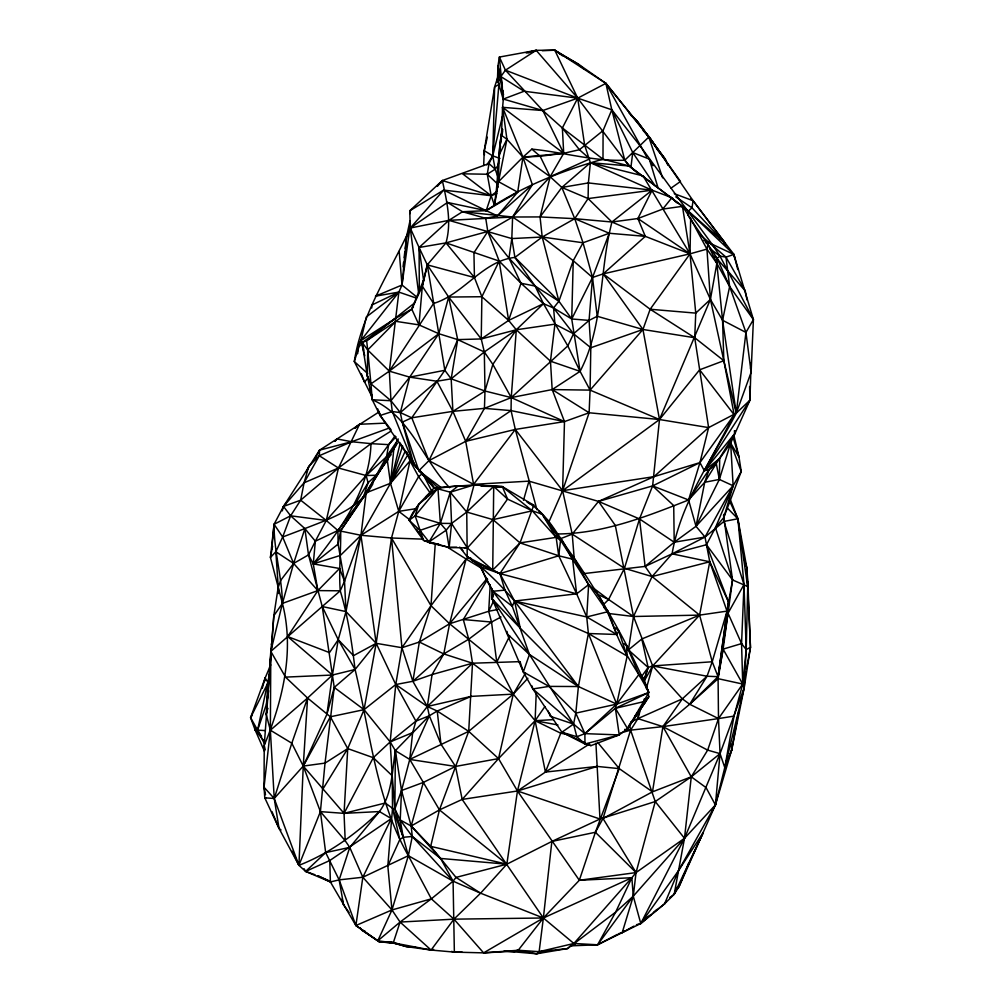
<?xml version="1.0" encoding="UTF-8"?>
<svg xmlns="http://www.w3.org/2000/svg" width="1004" height="1004" viewBox="0 0 1004 1004"><rect width="100%" height="100%" fill="white"/><g stroke="black" fill="none" stroke-linecap="round" stroke-linejoin="round"><path stroke-width="1.5" d="M751.13 362.984L749.938 400.194L730.648 443.14L719.353 479.435L696.01 526.297L674.211 542.235L645.12 566.407L583.173 573.686M497.369 82.353L497.946 66.038L499.39 57.065L536.174 50.325L554.785 50.2L578.455 64.218L605.889 83.357L611.812 109.787L603.078 130.595L602.99 159.172C562.002 170.73 521.515 186.618 486.2 210.652L462.518 211.731L448.876 220.34L419.07 247.486L419.333 291.285M379.336 411.765L319.573 450.143L283.492 506.443L290.633 515.805L304.865 528.581L308.517 554.886L322.234 606.529L334.244 687.439L364.038 709.665L390.167 741.918L395.375 750.653L401.525 790.524L411.163 826.016L412.293 836.495L408.352 855.697L362.833 877.245L339.151 879.88L330.391 881.939L305.618 871.422L298.916 865.335L279.037 828.425L264.78 797.829L264.039 787.236L264.24 745.42L273.828 615.753L278.171 587.415L280.781 580.249L293.62 563.445L304.865 528.581C330.002 518.629 359.633 509.354 372.936 483.69M286.378 503.029L283.492 506.443L274.067 524.289L282.664 537.002L293.62 563.445L282.425 603.391L270.816 651.383L270.365 730.197L274.23 798.481L279.037 828.425L281.045 829.982M436.64 488.647L434.142 487.806L450.269 492.211L474.051 484.907L502.376 486.651L533.751 505.188L520.034 542.9L492.726 570.071L467.375 547.971L449.164 547.469L429.75 542.825L423.537 540.365L409.168 520.285C414.1 507.258 425.106 497.997 434.142 487.806L474.051 484.907L493.717 486.4L492.726 570.071L499.917 573.61L576.647 593.828L586.725 616.958L588.382 633.511L616.694 704.118L615.389 708.309L619.23 734.915L590.954 745.633L584.981 744.014L561.901 732.217L532.848 688.945L523.335 671.94L492.186 598.974L491.684 588.545M502.452 116.376L492.738 155.884L488.998 163.589L487.266 174.244L491.182 195.705L494.206 204.703C501.222 180.03 496.767 154.239 502.389 129.315M434.155 488.12L413.698 463.923L380.114 415.48L372.233 399.755L367.351 375.898L367.702 349.982L366.636 340.707L414.577 302.982M536.952 509.743L515.316 429.436L511.049 410.611L511.237 397.584L516.307 329.776L543.453 303.672L553.581 307.99L571.728 318.983L589.072 320.401L597.204 316.273L642.949 329.475L694.718 337.746L723.834 360.7L736.271 413.171C712.388 458.74 680.85 502.075 672.078 553.844L652.085 576.56L633.499 616.506L628.416 649.927L648.12 667.472L652.675 665.928L712.238 661.761L727.021 611.122L732.543 579.935L723.57 515.454M497.67 176.34L495.185 169.174L488.998 163.589L442.35 180.532C446.78 201.051 451.863 221.809 445.977 242.88L474.44 277.556L481.882 296.732L481.242 338.95L484.317 351.952L484.995 391.02L484.443 408.364L465.693 441.346L428.921 460.648L418.856 470.725L439.363 488.898M474.051 484.907L466.747 512.053L467.224 556.869C485.271 568.891 500.268 584.855 514.575 601.019L578.404 686.535L616.694 704.118L648.822 692.522C628.742 644.668 602.274 599.262 573.058 556.354C558.751 537.73 548.084 513.458 526.862 501.887M449.641 487.731C422.596 459.468 410.259 415.995 372.233 399.755L370.953 383.854L389.326 371.154L433.577 303.446C463.848 294.36 482.547 260.902 514.914 257.4L542.21 237.032L574.74 218.671L588.093 198.566L588.369 182.929L590.402 162.698L584.667 145.291L577.702 98.154L554.785 50.2L542.336 50.715M525.983 52.785L536.174 50.325L577.702 98.154L629.094 165.974L682.456 206.335L690.652 218.684L690.012 253.836L695.759 313.122L694.718 337.746L708.611 427.604L699.951 462.593L688.581 499.967L696.01 526.297L705.009 537.052L709.765 561.776L727.021 611.122L718.073 676.696L718.487 718.588L720.044 753.64L715.425 804.957L679.118 886.457L674.186 894.288L664.61 903.801L640.778 923.517L597.593 944.789L570.548 945.856L567.549 948.567L536.538 953.8L505.1 951.064M688.656 216.412L707.92 244.386L706.941 249.117L690.012 253.836L645.308 236.354L609.265 233.267L583.035 242.767L573.234 260.701L571.728 318.983L580.086 371.354L590.076 390.117L589.11 412.769L562.604 490.68L548.56 522.707M574.263 559.09L572.23 534.128L562.604 490.68L564.486 421.592L552.175 389.577L550.468 361.189L554.923 324.154L553.581 307.99L535.107 286.052L508.953 258.116L487.793 231.472L485.748 218.345L462.518 211.731L447.47 202.457L410.259 228.021C390.205 272.009 361.804 312.708 354.299 361.503L372.082 396.856M434.418 488.17L413.698 463.923L402.278 422.144L411.765 417.802L452.904 411.351L484.443 408.364L511.237 397.584L552.175 389.577L580.086 371.354L567.8 345.903L543.453 303.672L521.001 283.253L508.953 258.116L511.814 238.575L512.605 217.015L532.358 184.723L522.946 157.151L502.59 107.34L503.33 99.07L499.39 57.065L505.439 70.192L542.825 110.528L562.365 127.972L602.99 159.172L629.094 165.974L682.456 206.335L690.012 253.836L710.418 299.393L722.566 320.263L736.271 413.171L708.611 427.604L653.981 476.662L598.497 501.398L572.23 534.128L561.085 538.483M357.637 353.684L358.855 343.092L398.864 292.101L402.002 285.023L410.435 223.628M483.677 165.522L484.254 150.675L494.621 86.934L499.917 70.631M749.599 386.465L749.938 400.194L736.271 413.171L751.117 372.296L753.414 319.548L733.874 254.451L693.099 200.75L649.626 137.448L605.889 83.357L577.702 98.154L542.825 110.528L502.59 107.34L501.46 135.364L506.932 139.255L522.946 157.151L550.154 176.717L561.838 187.447L588.093 198.566L611.9 222.009L645.308 236.354L603.216 273.866L592.511 277.48L571.728 318.983L558.902 301.213L514.914 257.4L511.814 238.575L448.876 220.34L410.259 228.021L418.58 292.93M395.463 942.769L390.82 942.191L406.306 946.596L431.092 950.048L453.959 919.162L480.59 893.196L506.844 864.193L517.462 790.989L535.107 720.709L536.236 692.835M636.486 924.697L640.778 923.517L678.466 870.732L715.425 804.957L724.775 767.571L734.024 716.103L742.722 684.05L741.567 643.602L744.002 584.516L737.902 518.767L730.473 499.979M729.557 501.021L737.902 518.767L746.8 567.662L747.842 581.718L746.21 649.575L744.202 687.753L731.652 750.101L715.425 804.957L712.351 810.178M617.422 934.347L597.593 944.789L573.886 943.471L543.365 917.995L480.59 893.196L456.017 877.408L430.678 846.359L439.438 809.902L468.705 731.351L472.507 663.217L468.742 639.222L463.296 619.531L487.618 579.258M527.866 678.252L513.282 694.128L471.127 696.387L437.229 711.045L429.323 715.739L395.375 750.653C392.024 771.085 392.25 794.365 379.437 811.558C355.818 834.048 329.488 853.438 298.916 865.335L303.258 766.077L307.575 698.031L332.424 675.039L355.077 669.492L376.186 643.326L391.51 537.993L398.751 511.35L410.021 460.874L406.758 451.963M520.549 950.801L483.602 952.871L453.959 919.162L431.343 898.844L408.352 855.697L403.231 837.273L400.219 819.954L401.525 790.524L409.745 759.426L412.657 732.606L415.907 721.136L427.327 706.49L472.507 663.217L519.959 661.636M282.287 510.86L283.492 506.443L304.087 482.786L319.285 455.728L319.573 450.143L351.613 441.735L389.213 428.055M726.181 764.772L731.652 750.101L731.966 743.889M265.269 749.9L264.24 745.42C282.601 700.729 294.737 651.345 282.425 603.391C281.998 576.735 273.854 551.02 274.067 524.289L290.633 515.805L300.648 500.168L338.448 468.015L370.978 443.642L390.669 431.306M715.965 800.401L715.425 804.957L684.49 838.302L633.273 896.183L615.628 912.159L567.549 948.567L539.135 951.679L518.215 950.261L483.602 952.871L454.36 952.118L431.092 950.048L400.069 922.061L391.962 909.95L362.833 877.245L349.756 847.389L345.2 840.737L344.046 813.353L347.735 748.595L364.038 709.665L376.186 643.326L360.951 535.283L366.196 492.788L393.869 448.437L398.149 438.861M568.364 734.702L560.759 733.221L535.107 720.709L513.282 694.128L496.754 662.125L491.533 622.053L488.697 611.273L490.228 584.792M264.454 751.268L255.116 729.908L255.292 726.934M480.59 893.196L453.08 881.173L408.352 855.697C375.948 798.695 370.212 732.142 355.077 669.492C351.877 642.999 348.049 616.393 340.231 590.816C338.712 570.749 341.021 550.744 340.682 530.664L366.196 492.788L390.493 483.275L410.021 460.874L422.697 473.411M435.221 544.218L430.992 605.713L419.358 642.033L412.87 681.277L427.327 706.49L429.323 715.739L440.969 744.165L455.527 766.441L462.179 799.422L543.365 917.995L539.135 951.679L536.538 953.8L518.215 950.261L514.349 951.478L503.832 951.24M265.508 794.704L264.039 787.236L270.365 730.197L266.198 714.384L273.828 615.753L282.425 603.391L317.879 590.59L340.231 590.816L344.523 581.216L360.951 535.283L390.493 483.275L407.925 454.724M269.612 668.212L270.816 651.383L340.231 590.816M398.977 943.848L379.085 941.689L377.805 940.798L391.962 909.95L387.82 865.988L392.526 808.295L392.213 775.753L390.167 741.918L395.764 684.54L401.951 647.706L391.51 537.993L360.951 535.283L337.909 530.514L315.344 541.194L308.517 554.886L293.62 563.445L275.836 551.736L270.44 557.433L282.425 603.391M433.653 949.42L431.092 950.048L393.267 942.844L379.085 941.689L355.893 925.525L339.151 879.88L325.672 852.597L320.414 811.634L325.02 763.103L334.244 687.439L355.077 669.492L338.235 639.711L322.234 606.529L345.978 611.587L376.186 643.326L395.764 684.54L415.907 721.136L390.167 741.918L373.275 757.681L344.046 813.353L320.414 811.634L303.258 766.077L291.8 743.211L270.365 730.197L307.575 698.031L330.366 716.781L347.735 748.595L373.275 757.681L392.213 775.753L394.873 808.948L403.231 837.273L399.843 839.495L387.82 865.988M708.611 427.604L659.49 419.521L590.076 390.117L590.804 347.748L589.072 320.401L592.511 277.48L609.265 233.267L611.9 222.009L652.111 190.183L671.877 197.725L676.721 202.77M502.402 87.323L500.845 76.568L497.946 66.038L498.913 84.474L492.738 155.884L495.185 169.174L487.266 174.244L462.631 173.817L491.182 195.705L496.742 193.596M371.731 308.015L371.995 304.965L398.864 292.101L416.447 298.113M736.271 413.171L745.934 332.424L753.414 319.548L719.981 256.108L712.2 244.411L640.263 146.069L611.812 109.787L577.702 98.154L562.365 127.972L563.708 153.311L550.154 176.717L512.605 217.015L487.793 231.472L445.977 242.88L427.277 264.855L422.333 286.215L418.969 324.882L438.798 333.704L457.698 339.616L484.317 351.952L492.851 364.389L511.237 397.584L564.486 421.592L589.11 412.769L659.49 419.521L699.625 369.811L723.834 360.7L722.566 320.263L716.843 263.399L717.145 258.292L707.92 244.386L705.536 242.504M502.464 129.39C497.043 154.265 498.963 179.816 494.206 204.703L495.386 202.005M266.098 797.691L264.78 797.829L274.23 798.481L303.258 766.077L326.877 714.396L332.424 675.039L287.659 636.561L317.879 590.59L313.273 563.897L315.344 541.194L326.287 520.474L366.134 475.532L395.074 435.937M271.783 549.138L274.067 524.289L270.44 557.433L272.599 546.189M641.092 675.14L643.815 678.654L647.354 688.957L648.822 696.801L627.55 728.615L619.23 734.915L584.88 733.635L573.56 724.072L529.434 654.47L492.186 598.974L492.926 591.268L478.406 563.257M497.921 178.398L497.331 184.523L498.059 187.196M502.125 135.502L502.577 130.909M619.23 734.915L584.981 744.014L576.848 736.735L573.56 724.072L575.807 713.129L578.404 686.535L588.382 633.511L514.575 601.019L499.917 573.61L472.332 560.496L470.236 558.274M747.842 581.718L750.465 647.291L744.202 687.753L720.044 753.64L724.775 767.571L744.202 687.753L742.722 684.05L746.21 649.575L744.002 584.516L723.922 521.427L723.671 514.399M687.79 215.509L688.267 211.129L691.994 207.803L693.099 200.75L690.815 198.654M732.907 438.648L734.012 435.824L738.994 457.008L741.241 471.516L733.133 485.76L715.45 527.652L732.543 579.935L723.106 649.124L742.722 684.05L718.487 718.588L707.657 750.126L691.279 776.82L684.49 838.302L674.186 894.288L669.655 897.664M264.818 681.013L265.156 677.976L270.729 664.824M403.068 266.8L403.595 262.245M404.135 257.689L404.838 251.615M405.189 248.578L406.607 236.429L410.034 220.654M618.753 933.657L622.216 932.616L633.273 896.183L636.047 872.589L655.248 801.543L630.6 730.146L629.521 724.185M498.436 162.874L497.495 170.492L498.536 181.686L497.331 184.523L498.084 181.498M498.812 159.824L499.565 153.725M499.942 150.688L500.507 146.107M500.883 143.057L501.448 138.489M501.812 135.44L502.565 129.34M630.914 167.354L632.746 152.533L611.812 109.787L624.777 160.213L630.914 167.354L638.017 173.529M746.236 572.28L746.8 567.662L743.713 557.195M416.698 467.086L413.698 463.923L392.275 411.54L390.97 400.734L389.326 371.154L398.864 292.101L375.521 296.155L377.692 294.046M639.159 709.527L637.916 718.626L630.6 730.146L603.002 818.486L595.397 832.266L579.333 880.27L543.365 917.995L518.215 950.261M496.993 191.312L491.182 195.705L442.35 180.532L409.77 210.79L410.259 228.021L419.07 247.486L427.277 264.855L448.662 297.046L481.882 296.732L508.626 320.427L516.307 329.776L550.468 361.189L580.086 371.354C602.287 328.948 599.727 279.2 609.265 233.267L574.74 218.671L540.052 216.927L512.605 217.015L448.876 220.34M628.755 112.611L637.339 121.333L648.81 137.033L624.777 160.213C593.176 161.468 563.068 152.156 531.856 149.132L522.946 157.151L517.675 192.178L497.495 215.873L485.748 218.345M396.065 436.778L388.686 444.647L370.978 443.642C369.698 490.404 340.745 528.568 313.273 563.897L308.517 554.886M268.67 690.815L266.499 704.03L257.601 730.146L264.554 743.926M269.561 673.797L257.601 730.146L261.567 736.371M620.434 733.033L630.6 730.146L662.916 726.62L689.685 704.256L718.098 678.679L723.106 649.124L741.567 643.602L746.21 649.575L750.465 647.291L746.8 567.662M388.686 444.647L386.578 456.657L376.262 475.243L363.222 497.771L340.682 530.664L338.11 544.093L344.523 581.216L345.978 611.587L338.235 639.711L332.424 675.039L285.525 677.123L270.816 651.383M569.506 553.656L573.058 556.354L572.569 559.19L576.647 593.828L514.575 601.019L512.304 606.341L529.434 654.47L578.404 686.535L548.975 686.397L532.848 688.945L532.045 685.983M603.404 604.684L608.587 599.488L624.45 568.302L639.51 518.93L652.613 485.911L659.49 419.521L710.418 299.393L716.843 263.399L707.92 244.386M735.192 430.691L734.639 433.741L704.72 482.296L688.581 499.967C646.589 516.571 602.927 533.764 557.195 533.977M723.106 649.124L718.073 676.696L689.685 704.256L682.343 698.847L652.675 665.928L633.499 616.506L615.301 525.406L598.497 501.398L528.97 481.142L473.587 484.355L428.921 460.648L411.765 417.802L400.295 412.581L392.275 411.54L380.114 415.48L377.68 408.829M724.775 767.571L731.652 750.101L736.986 720.947M737.551 717.873L738.668 711.736M745.407 674.914L745.972 671.839M746.537 668.764L750.465 647.291M646.35 688.506L652.675 665.928L699.6 615.113L709.765 561.776L672.078 553.844L645.12 566.407L652.085 576.56L699.6 615.113L712.238 661.761L718.073 676.696L707.042 676.232L652.675 665.928L644.104 681.214M468.441 557.107L466.082 559.015L449.591 623.748L443.768 653.918L432.071 674.55L427.327 706.49L437.229 711.045L468.705 731.351L498.524 758.597L517.462 790.989L579.333 880.27L631.855 877.722L636.047 872.589L684.49 838.302L720.044 753.64L707.657 750.126L662.916 726.62L637.916 718.626L630.499 722.114M345.978 611.587L360.951 535.283L398.751 511.35L415.731 508.727M283.492 506.443L300.648 500.168L304.087 482.786L308.768 466.408L319.285 455.728L351.613 441.735L370.978 443.642M447.47 202.457L486.2 210.652L517.675 192.178L498.536 181.686L506.932 139.255L502.59 107.34L563.708 153.311L579.408 149.721L603.078 130.595M723.784 517.512L733.133 485.76L719.353 479.435L716.379 464.036L709.088 469.621L704.72 482.296L696.01 526.297L733.133 485.76L730.648 443.14L719.705 458.477L709.088 469.621L688.581 499.967L652.613 485.911L598.497 501.398L639.51 518.93L674.211 542.235L705.009 537.052L723.922 521.427L737.902 518.767L747.641 586.512L732.543 579.935L706.465 544.72L715.45 527.652L723.784 517.512L741.241 471.516L730.648 443.14L738.994 457.008L732.857 436.514M422.596 284.508L423.562 280.129L419.07 247.486L445.977 242.88L499.189 261.078L521.001 283.253L535.107 286.052L558.902 301.213L553.581 307.99L573.522 333.78L590.804 347.748L642.949 329.475L650.153 309.245L690.012 253.836L643.037 175.901L590.402 162.698L561.838 187.447L540.052 216.927L542.21 237.032L558.902 301.213L573.234 260.701L542.21 237.032L512.605 217.015L462.518 211.731M367.677 373.563L354.299 361.503L360.875 340.657L366.309 317L398.864 292.101M484.43 155.018L484.254 150.675L487.342 137.171M385.373 423.136L359.57 424.265L338.448 468.015L326.287 520.474L337.909 530.514L338.11 544.093L313.273 563.897L339.553 568.477L344.523 581.216M368.769 380.303L367.351 375.898L362.118 342.615L366.636 340.707L395.927 321.355L411.765 309.106L422.333 286.215L427.277 264.855L474.44 277.556L473.938 252.77L487.793 231.472L499.189 261.078L508.626 320.427L481.242 338.95L457.698 339.616L444.835 370.288L411.765 417.802M400.081 443.63L390.493 483.275L398.751 511.35L409.795 519.821M540.052 216.927L550.154 176.717L540.152 156.26L531.856 149.132M266.198 714.384L267.792 708.46M372.233 399.755L390.97 400.734L409.695 377.14L438.798 333.704L448.662 297.046L481.242 338.95L516.307 329.776L554.923 324.154L573.522 333.78L589.072 320.401M326.877 714.396L334.244 687.439M360.009 927.671L361.829 930.206L377.805 940.798L400.069 922.061L431.343 898.844L453.08 881.173L440.618 858.445L411.163 826.016L423.324 782.43L409.745 759.426L395.375 750.653L394.873 808.948L400.219 819.954L412.293 836.495L453.08 881.173L454.36 952.118L461.853 951.767M262.245 688.355L265.156 677.976L268.068 682.632L266.499 704.03L267.528 708.523M641.292 706.578L637.916 718.626L682.343 698.847L707.042 676.232L712.238 661.761M523.486 500.268L528.97 481.142M644.179 680.762L648.12 667.472L641.794 638.983L699.6 615.113L727.021 611.122M400.219 819.954L411.163 826.016L439.438 809.902L462.179 799.422L498.524 758.597L513.282 694.128L472.507 663.217L432.071 674.55L412.87 681.277L395.764 684.54L364.038 709.665L330.366 716.781L303.258 766.077L344.046 813.353L379.437 811.558L391.309 818.611L329.764 860.541L330.391 881.939L355.893 925.525L391.962 909.95L408.352 855.697M318.707 452.98L319.573 450.143L315.181 458.364M647.354 688.957L648.822 692.522L615.389 708.309L627.55 728.615L643.476 701.721L644.342 698.884M456.707 547.218L449.164 547.469L423.537 540.365L415.154 515.818L418.768 504.234L437.945 488.208L458.426 485.76L466.007 485.911M345.2 840.737L320.414 811.634L298.916 865.335L274.23 798.481L291.8 743.211L307.575 698.031L285.525 677.123M438.748 544.105L429.75 542.825L429.009 541.884L440.367 523.36L450.269 492.211L458.426 485.76L455.628 486.513M494.759 602.776L492.186 598.974L493.491 594.895M402.654 446.002L390.493 483.275L387.193 459.418L391.158 454.624M379.437 811.558L349.756 847.389L339.151 879.88L343.569 904.842L349.053 912.448M521.001 283.253L508.626 320.427L543.453 303.672L535.107 286.052L514.914 257.4M532.358 184.723L497.495 215.873L486.2 210.652L491.182 195.705L443.68 190.095L409.77 210.79L410.121 213.588M644.154 679.319L648.12 667.472L641.744 676.257M453.08 881.173L456.017 877.408L506.844 864.193L551.861 841.44L595.397 832.266L619.242 768.625L597.694 742.408M584.981 744.014L584.88 733.635L575.807 713.129L548.975 686.397L523.335 671.94L529.434 654.47L507.698 634.34L507.02 631.428M425.658 498.662L426.637 495.951L437.945 488.208L440.367 523.36L446.24 530.162L449.164 547.469L451.574 523.448L450.269 492.211L466.747 512.053L492.989 519.633L520.034 542.9L558.739 555.777L572.569 559.19L561.851 539.801L560.571 540.19L556.128 537.366L532.296 510.81L502.376 486.651L493.717 486.4L466.747 512.053L451.574 523.448L446.24 530.162L429.009 541.884L419.936 530.413L409.168 520.285L418.768 504.234M271.306 644.355L272.373 641.443M263.525 740.375L255.116 729.908L250.586 717.647L265.156 677.976M278.71 593.552L275.836 551.736L282.664 537.002L290.633 515.805L326.287 520.474L300.648 500.168M688.694 863.063L686.472 868.786L703.289 832.454L678.466 870.732L664.61 903.801L652.537 913.514M462.179 799.422L517.462 790.989L545.423 772.076L560.759 733.221L563.608 732.569M423.562 280.129L411.765 309.106L395.375 318.469L360.875 340.657L364.803 355.843M675.215 890.749L679.118 886.457L685.908 870.142M420.965 535.119L418.768 533.199L419.936 530.413L440.367 523.36L451.574 523.448L467.375 547.971L492.989 519.633L507.535 499.088L502.376 486.651L494.796 486.488M306.383 471.93L308.768 466.408M544.896 706.565L535.107 720.709L498.524 758.597L455.527 766.441L409.745 759.426L429.323 715.739L415.907 721.136M405.089 451.436L390.493 483.275L393.869 448.437L395.802 446.027M573.522 333.78L567.8 345.903L511.237 397.584L484.995 391.02L451.172 378.847L436.916 381.244L409.695 377.14L389.326 371.154L367.702 349.982L360.875 340.657M674.186 894.288L703.289 832.454M287.659 636.561L329.475 652.613L338.235 639.711L353.521 655.637L376.186 643.326L401.951 647.706L419.358 642.033L449.591 623.748L488.697 611.273L493.905 600.379M481.882 296.732L499.189 261.078M428.921 460.648L452.904 411.351L451.172 378.847L457.698 339.616L448.662 297.046M391.309 818.611L362.833 877.245L355.893 925.525L377.805 940.798L393.267 942.844L406.306 946.596L415.581 947.048M509.706 635.871L496.754 662.125L449.591 623.748L430.992 605.713L391.51 537.993L423.387 539.161M498.837 155.482L506.932 139.255M265.119 730.573L257.601 730.146L250.586 717.647L268.068 682.632L269.988 680.398M645.308 236.354L637.891 218.533L652.111 190.183L590.402 162.698L629.094 165.974M390.82 942.191L393.267 942.844L400.069 922.061L453.959 919.162L543.365 917.995L631.855 877.722L633.273 896.183L640.778 923.517L684.49 838.302L655.248 801.543L599.978 819.013L551.861 841.44L543.365 917.995L483.602 952.871M629.508 724.938L627.55 728.615L648.822 696.801L643.476 701.721L615.389 708.309L584.88 733.635L576.848 736.735L561.901 732.217L573.56 724.072L532.848 688.945M733.133 485.76L705.009 537.052L672.078 553.844L706.465 544.72L728.515 601.973L728.038 613.206L718.073 676.696L728.515 601.973L709.765 561.776L652.085 576.56L624.45 568.302L572.23 534.128M744.002 584.516L728.038 613.206L741.567 643.602M398.751 511.35L418.605 476.636L421.68 474.214M643.476 701.721L648.822 692.522C638.933 672.667 624.927 655.223 616.732 634.478C609.88 618.69 604.533 601.434 593.251 588.118M525.481 673.169L513.282 694.128L468.705 731.351L409.745 759.426M366.196 492.788L337.909 530.514M440.743 183.217L442.35 180.532L437.405 186.355M354.337 505.288L368.091 482.748L376.262 475.243L388.234 459.556M322.949 788.968L347.735 748.595L325.02 763.103L303.258 766.077M615.615 627.764L618.753 631.215L616.732 634.478L588.382 633.511L627.161 656.127L616.694 704.118L584.88 733.635M707.042 676.232L689.685 704.256L718.487 718.588L734.024 716.103M387.193 459.418L363.222 497.771L368.091 482.748L366.134 475.532L338.448 468.015L319.285 455.728M664.61 903.801L666.003 901.579M749.938 400.194L704.331 470.738L699.951 462.593L734.175 414.803L723.834 360.7L710.418 299.393L706.941 249.117L690.652 218.684M486.865 164.857L492.738 155.884L494.621 86.934L498.913 84.474L497.156 79.58L501.31 80.37M397.735 440.053L386.578 456.657L366.134 475.532L376.262 475.243M250.586 717.647L252.255 715.199M408.339 233.932L406.607 236.429L402.002 285.023L417.062 297.234M682.343 698.847L662.916 726.62L652.487 791.83L603.002 818.486L636.047 872.589L579.333 880.27M505.439 70.192L500.845 76.568L524.126 91.239L577.702 98.154L505.439 70.192L536.174 50.325M634.829 716.367L637.527 712.677M639.335 710.23L645.647 701.633M633.273 896.183L597.593 944.789L615.628 912.159L631.855 877.722L573.886 943.471L570.548 945.856L575.066 944.701M483.037 569.193L466.082 559.015L430.992 605.713L401.951 647.706L412.87 681.277L443.768 653.918L468.742 639.222L491.533 622.053L501.009 617.021M624.099 643.765L626.584 645.559L638.92 674.475L616.694 704.118L575.807 713.129M413.46 306.885L411.765 309.106L418.969 324.882L395.927 321.355L367.702 349.982L370.953 383.854L390.97 400.734L400.295 412.581L402.278 422.144L418.856 470.725L441.132 487.555M495.185 169.174L498.059 165.522M335.261 441.107L337.018 438.911L351.613 441.735M588.093 198.566L652.111 190.183L588.369 182.929L561.838 187.447L574.74 218.671L611.9 222.009L637.891 218.533L662.753 209.07L671.877 197.725M368.117 377.78L364.515 382.21L361.415 373.827M397.371 443.479L386.578 456.657L394.308 449.052M409.168 520.285L415.154 515.818L437.945 488.208M449.591 623.748L486.94 578.643M637.891 218.533L690.012 253.836L603.216 273.866L642.949 329.475L590.076 390.117L552.175 389.577L589.11 412.769M410.259 228.021L443.68 190.095L486.2 210.652M623.76 930.871L622.216 932.616L633.888 926.127M578.404 686.535L520.223 628.127L514.575 601.019L586.725 616.958L607.42 611.812L607.935 611.235L603.617 606.767M339.553 568.477L317.879 590.59L293.62 563.445M498.536 181.686L522.946 157.151L563.708 153.311L542.825 110.528L503.33 99.07L524.126 91.239M334.897 441.007L337.018 438.911M360.951 535.283L340.394 555.413L313.273 563.897M653.591 912.498L656.779 909.473M710.418 299.393L695.759 313.122L650.153 309.245L603.216 273.866M355.039 428.168L359.57 424.265L354.788 427.993M640.778 923.517L651.358 914.519M628.416 649.927L641.794 638.983M655.248 801.543L691.279 776.82L720.044 753.64M737.802 269.587L733.874 254.451L725.98 257.112L719.981 256.108L717.145 258.292L729.644 286.479L745.934 332.424L751.117 372.296L750.503 367.841M389.326 371.154L438.798 333.704L427.277 264.855M452.904 411.351L484.995 391.02L492.851 364.389L516.307 329.776L484.317 351.952L451.172 378.847L444.835 370.288L409.695 377.14L400.295 412.581L436.916 381.244L452.904 411.351L465.693 441.346L515.316 429.436L562.604 490.68L659.49 419.521L642.949 329.475M395.375 318.469L362.118 342.615L363.887 350.107M670.71 188.363L680.486 181.46L648.81 137.033L605.889 83.357L554.785 50.2L562.478 55.772M645.133 918.673L651.307 914.38M511.049 410.611L465.693 441.346L473.587 484.355L515.316 429.436L564.486 421.592L511.049 410.611L484.443 408.364M553.455 719.617L535.107 720.709L545.423 772.076L589.285 744.127M344.046 813.353L385.272 803.012L392.526 808.295L394.873 808.948L401.525 790.524L423.324 782.43L455.527 766.441M676.508 887.674L679.118 886.457M550.154 176.717L589.8 158.883L579.408 149.721L562.365 127.972M329.764 860.541L305.618 871.422L304.112 868.761M304.087 482.786L338.448 468.015M375.521 296.155L402.002 285.023L399.19 251.439M390.167 741.918L412.657 732.606M517.261 950.336L514.349 951.478L504.999 951.102M715.425 804.957L706.063 787.625L691.279 776.82L652.487 791.83L619.242 768.625L597.242 766.428L545.423 772.076M282.664 537.002L304.865 528.581L315.344 541.194M426.637 495.951L429.373 494.922M536.538 953.8L542.235 952.005M597.242 766.428L517.462 790.989L599.978 819.013L595.912 743.123M528.568 52.773L534.542 51.028L526.924 52.798M391.962 909.95L431.343 898.844M517.361 950.65L514.349 951.478L518.955 950.688M539.135 951.679L573.886 943.471M709.088 469.621L704.331 470.738L734.175 414.803L699.625 369.811M471.127 696.387L427.327 706.49L395.764 684.54M492.989 519.633L532.296 510.81L542.185 514.211L560.571 540.19L588.633 584.642L607.42 611.812M517.411 950.801L514.349 951.478L518.942 950.575M349.756 847.389L325.672 852.597L305.618 871.422L314.955 874.748M704.72 482.296L719.353 479.435L719.705 458.477L704.331 470.738L734.639 433.741L734.413 430.691M488.697 611.273L497.871 609.478M562.604 490.68L653.981 476.662L699.951 462.593L652.613 485.911L673.722 505.589L674.211 542.235M594.857 590.904L597.28 592.824L588.633 584.642L576.647 593.828L558.739 555.777L556.128 537.366L520.034 542.9L499.917 573.61L504.974 590.114L512.304 606.341L492.926 591.268L486.689 580.325L480.979 566.858L499.917 573.61L558.739 555.777L560.571 540.19L547.494 519.997L543.779 517.223M718.487 718.588L662.916 726.62L691.279 776.82M662.753 209.07L682.456 206.335M563.708 153.311L540.152 156.26L522.946 157.151M504.974 590.114L492.926 591.268L520.223 628.127L492.186 598.974M533.751 505.188L528.443 503.142M494.595 487.116L502.376 486.651M511.814 238.575L542.21 237.032L583.035 242.767L592.511 277.48L597.204 316.273M608.6 613.482L633.499 616.506L699.6 615.113M481.154 486.212L491.772 486.425M379.085 941.689L389.351 942.129M423.324 782.43L439.438 809.902L506.844 864.193L440.618 858.445L412.293 836.495L403.231 837.273L392.526 808.295L399.843 839.495M463.296 619.531L491.533 622.053M255.116 729.908L257.601 730.146M464.312 547.632L467.375 547.971M624.676 729.393L630.6 730.146M535.107 720.709L557.923 724.963M718.098 678.679L742.722 684.05M506.844 864.193L430.678 846.359L411.163 826.016M361.829 930.206L364.854 930.909M451.524 951.403L454.36 952.118M415.154 515.818L440.367 523.36M472.507 663.217L443.768 653.918L419.358 642.033M547.933 710.882L550.568 716.404L573.56 724.072M499.954 158.406L492.738 155.884L484.254 150.675M674.286 193.684L693.099 200.75L723.533 240.973L725.679 245.942M653.002 165.735L649.312 159.096L632.746 152.533L655.035 185.677M331.232 881.725L317.628 875.689L330.391 881.939M668.714 196.37L672.743 198.227M561.901 732.217L585.42 743.085M588.181 744.353L590.954 745.633M734.89 258.994L733.874 254.451L703.854 240.383M597.342 594.217L608.587 599.488L633.499 616.506M532.296 510.81L507.535 499.088L493.717 486.4M539.826 513.057L542.185 514.211L556.128 537.366M745.934 332.424L722.566 320.263L729.644 286.479L725.98 257.112L700.127 234.81M719.466 238.676L723.533 240.973L724.486 243.859M558.751 53.024L578.455 64.218L584.064 69.213M446.993 546.879L466.082 559.015M650.153 309.245L694.718 337.746M681.967 206.975L688.267 211.129L724.762 242.968L691.994 207.803L675.78 196.859M709.928 248.716L719.981 256.108M593.891 588.457L608.587 599.488M638.92 674.475L643.815 678.654M604.395 608.186L607.935 611.235L616.732 634.478L586.725 616.958L588.633 584.642L573.058 556.354M573.234 260.701L592.511 277.48M427.553 540.892L429.75 542.825M714.861 256.271L745.219 290.846L747.001 299.907M594.97 590.728L597.28 592.824M538.997 511.237L542.185 514.211M630.6 115.008L637.339 121.333L665.489 159.498L667.811 165.183M487.266 174.244L497.218 183.619M684.916 207.941L733.874 254.451M643.037 175.901L645.208 178.047M595.397 832.266L636.047 872.589M727.172 507.861L737.902 518.767L735.957 516.345M460.773 548.234L462.869 550.456M643.275 130.708L649.626 137.448L657.808 150.349L665.489 159.498L648.81 137.033L662.615 177.846M264.039 787.236L274.23 798.481M424.667 475.808L434.468 487.806M409.619 457.385L414.288 463.108M459.719 547.117L467.224 556.869L492.726 570.071L472.332 560.496L470.6 557.935M378.696 411.075L380.114 415.48L391.133 429.888M753.414 319.548L729.644 286.479L716.843 263.399L706.941 249.117M430.063 492.751L418.605 476.636L410.021 460.874M422.333 286.215L433.577 303.446M408.678 456.243L413.698 463.923L399.642 442.337M646.563 156.637L605.889 83.357M725.98 257.112L745.219 290.846M416.61 529.221L418.768 533.199M423.399 474.792L431.846 491.345M358.855 343.092L360.135 345.69M292.302 851.254L298.916 865.335M367.351 375.898L370.953 383.854M369.321 389.376L371.831 394.999M271.984 811.659L279.037 828.425M549.527 713.518L550.568 716.404M574.74 218.671L583.035 242.767M618.753 631.215L627.161 656.127L626.584 645.559L627.575 649.789M520.059 661.686L523.335 671.94M649.312 159.096L657.959 187.547M498.913 84.474L503.431 100.074M341.987 899.095L343.569 904.842M547.494 519.997L548.272 523.009M379.361 412.518L380.114 415.48M497.946 66.038L503.418 96.572M438.798 333.704L444.835 370.288M502.841 90.385L503.506 94.991M639.51 518.93L645.12 566.407M486.35 577.413L486.689 580.325M437.229 711.045L440.969 744.165M731.339 745.407L731.652 750.101M502.59 107.34L502.728 110.239"/></g></svg>
